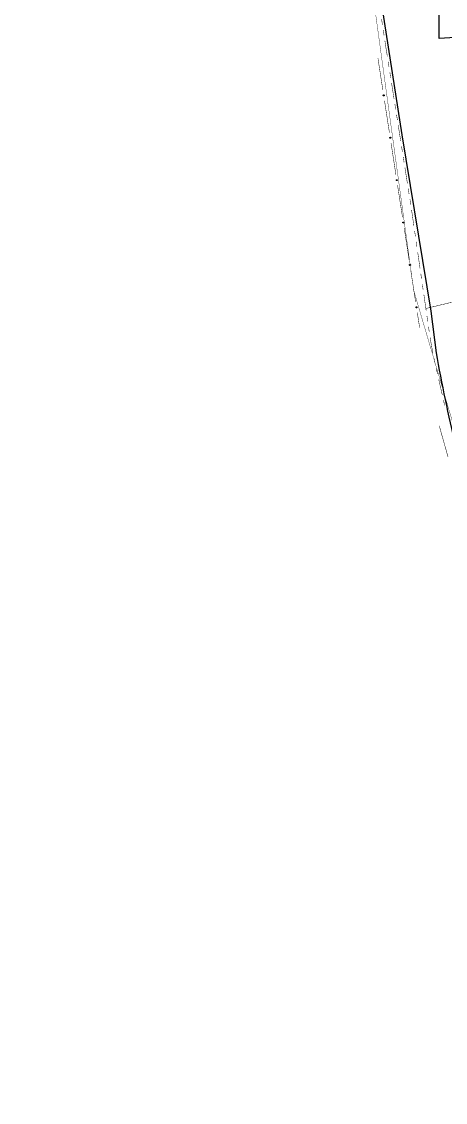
# Model space of a CAD drawing. Extents: x 204256 to 207861, y 4845615 to 4848347.
# Drawn here: x 204255.8 to 204413.9, y 4846935 to 4847338.3 of the extents above; entities that cross this region are included whole.
import ezdxf

# ---------------------------------------------------------------- set-up
doc = ezdxf.new("R2010")
doc.units = 0
doc.header["$LTSCALE"] = 1.5
doc.header["$MEASUREMENT"] = 0
doc.linetypes.add('PHANTOMX2', pattern=[5, 2.5, -0.5, 0.5, -0.5, 0.5, -0.5])
doc.linetypes.add('TRACO_15', pattern=[3, 2, -1])
for name, color, linetype in [('LM-LIM-SETOR-FISCAL', 7, 'CONTINUOUS'), ('RU-QUADRAS', 210, 'CONTINUOUS'), ('SV-CAMINHO-TRILHA', 20, 'CONTINUOUS'), ('SV-EIXO-RUA-N-PAV', 6, 'CONTINUOUS'), ('SV-RUA-NAO-PAV-S-GUIA-C-GUIA', 7, 'PHANTOMX2')]:
    doc.layers.add(name, color=color, linetype=linetype)
doc.linetypes.add('Limite', pattern='A,20,-3,[130,ltypeshp.shx,S=6.35,R=0,X=0,Y=0],-3,20', length=46)

msp = doc.modelspace()

# ---------------------------------------------------------------- linework, layer by layer
at = {"layer": 'LM-LIM-SETOR-FISCAL', "linetype": 'Limite', "ltscale": 0.1, "const_width": 0.13, "flags": 128}
msp.add_lwpolyline([(204255.91, 4845774.54), (204446.84, 4845974), (204535.1, 4846039.96), (204560.77, 4846069.41), (204570.54, 4846097.54), (204632.4, 4846153.82), (204654.94, 4846153.05), (205078.23, 4846433.21), (204983.84, 4846565.04), (204273.38, 4846554.21), (204347.03, 4846594.12), (204378.32, 4846626.2), (204398.13, 4846660.67), (204526.98, 4846971.03), (204438.64, 4847114.19), (204402.08, 4847237.98), (204373.18, 4847447.79), (204373.2, 4847552.6), (204365.79, 4847552.5), (205446.22, 4847576.17), (205460.3, 4847496.97), (205556.14, 4847515.7), (205660.88, 4847539.89), (205654.63, 4847591.47), (205807.66, 4847598.84), (205876.3, 4847605.11), (205880.92, 4847594.37), (205947.96, 4847607.22), (205959.47, 4847609.16), (205968.56, 4847603.73), (205972.79, 4847599.34), (206017.95, 4847599.66), (206211.07, 4847610.99), (206253.35, 4847609.47), (206274.49, 4847604.21), (206283.85, 4847619.28), (206186.17, 4847750.07), (206524.96, 4848001.52), (206519.68, 4848013.26), (206960.49, 4848346.74), (206966.87, 4848336.83), (206987.16, 4848307.84), (207005.71, 4848281.99), (207017.4, 4848267.11), (206974.73, 4848235.13), (206955.48, 4848219.86), (206950.26, 4848216.07), (206955.58, 4848209.27), (206959.42, 4848202.77), (206982.67, 4848172.12), (206995.35, 4848155.22), (207005.92, 4848142.54), (207020.41, 4848120.82), (207031.95, 4848105.77), (207060.87, 4848065.4), (207066.5, 4848058.01), (207069.11, 4848053.33), (207069.26, 4848049.8), (207069.37, 4848045.04), (207075.04, 4848034.33), (207087.01, 4848019.05), (207090.77, 4848014.03), (207100.06, 4848001.48), (207111.59, 4847986.15), (207126.09, 4847965.9), (207130.37, 4847960.22), (207134.22, 4847955.66), (207145.03, 4847940.16), (207159.13, 4847921.36), (207169.47, 4847906.92), (207186.34, 4847883.83), (207193.03, 4847885.67), (207202.51, 4847892.47), (207242.67, 4847921.29), (207248.23, 4847915.4), (207260.72, 4847896.98), (207285.87, 4847860.83), (207310.76, 4847826.26), (207315.6, 4847819.35), (207328.91, 4847799.72), (207333.8, 4847793.43), (207340.01, 4847785.42), (207350.49, 4847771.92), (207365.1, 4847750.55), (207367.63, 4847745.51), (207368.81, 4847743.14), (207390.62, 4847713.26), (207400.06, 4847698.96), (207410.24, 4847685.38), (207427.79, 4847661.69), (207431.06, 4847656.73), (207440.44, 4847642.51), (207457.67, 4847619.01), (207463.75, 4847610.71), (207498.88, 4847562.81), (207506.17, 4847553.18), (207511.91, 4847545.61), (207531.85, 4847519.47), (207540.14, 4847507.78), (207556.36, 4847486.66), (207571.87, 4847465.34), (207564.83, 4847458.43), (207551.89, 4847445.71), (207534.74, 4847428.33), (207518.94, 4847409.14), (207499.11, 4847384.81), (207498.17, 4847383.65), (207496.47, 4847381.56), (207486.15, 4847368.88), (207482.26, 4847364.11), (207477.47, 4847358.01), (207465.6, 4847339.64), (207465.56, 4847339.57), (207453.37, 4847317.61), (207438.93, 4847286.56), (207430.8, 4847269.09), (207410.93, 4847225.64), (207406.21, 4847217.15), (207396.71, 4847200.13), (207391.02, 4847192.25), (207379.11, 4847175.75), (207360.52, 4847152.72), (207355.52, 4847146.52), (207336.47, 4847121.03), (207323.47, 4847103.64), (207318.06, 4847094.89), (207310.15, 4847082.08), (207305.19, 4847073.38), (207304.65, 4847072.43), (207303.79, 4847070.78), (207287.7, 4847039.93), (207271.61, 4847010.96), (207261.28, 4846991.91), (207237.73, 4846950.07), (207236, 4846947.01), (207246.02, 4846928.73), (207251.02, 4846918.92), (207261.83, 4846899.5), (207265.63, 4846893.3), (207284.85, 4846863.07), (207289.66, 4846855.66), (207307.47, 4846827.84), (207314.88, 4846816.63), (207320.06, 4846808.15), (207332.53, 4846791.25), (207339.11, 4846782.58), (207345.12, 4846773.87), (207348.76, 4846768.8), (207357.76, 4846756.36), (207363.08, 4846749.04), (207366.95, 4846743.73), (207375.37, 4846734.54), (207383.22, 4846728.41), (207384.7, 4846727.73), (207392.17, 4846724.3), (207394.9, 4846723.05), (207402.49, 4846720.73), (207417.51, 4846716.14), (207437.03, 4846709.56), (207455.89, 4846703.64), (207460.62, 4846701.8), (207464.4, 4846700.29), (207467.39, 4846699.09), (207481.11, 4846693.55), (207488.13, 4846690.92), (207492.95, 4846689.16), (207510.17, 4846679.84), (207529.47, 4846668.22), (207543.72, 4846659.45), (207561.49, 4846646.95), (207570.84, 4846639.98), (207577.05, 4846635.29), (207586.86, 4846628.1), (207606.11, 4846612.63), (207623.66, 4846599.69), (207639.45, 4846588.94), (207662.08, 4846572.67), (207671.27, 4846565.58), (207685.28, 4846561.61), (207697.24, 4846558.13), (207709.78, 4846554.65), (207731.23, 4846549.14), (207735.6, 4846547.91), (207745.02, 4846545.25), (207762.81, 4846541.24), (207775.65, 4846538.39), (207787.75, 4846535.54), (207783.77, 4846513.63), (207781.5, 4846502.37), (207779.56, 4846492.81), (207778.5, 4846480), (207783.13, 4846476.08), (207788.36, 4846474.34), (207788.71, 4846474.22), (207798.97, 4846471.45), (207842.08, 4846460.36), (207844.37, 4846459.93), (207847.21, 4846459.39), (207851.95, 4846457.87), (207854.6, 4846457.02), (207858.96, 4846455.96), (207860.74, 4846451.34), (207859.67, 4846437.09), (207856.83, 4846420), (207854.33, 4846403.63), (207846.53, 4846396.15), (207836.81, 4846356.4), (207833.21, 4846341.98), (207827.16, 4846317.88), (207806.6, 4846238.03), (207795.3, 4846194.29), (207792.57, 4846183.36), (207787.76, 4846165.39), (207754.01, 4846025.3), (207739.36, 4845961), (207739.21, 4845960.34), (207737.77, 4845953.31), (207733.28, 4845938.2), (207726.95, 4845910.14), (207723, 4845891.36), (207741.21, 4845886.65), (207760.55, 4845879.79), (207773.24, 4845875.33), (207781.18, 4845873.09), (207785.9, 4845871.77), (207797.77, 4845868.36), (207799.24, 4845867.93), (207814.84, 4845863.98), (207831.48, 4845857.74), (207850.72, 4845850.88), (207842.01, 4845830.09), (207833.57, 4845800.72), (207825.14, 4845777.91), (207814.83, 4845746.81), (207813.3, 4845742.3), (207812.54, 4845740.05), (207809.34, 4845729.53), (207804.2, 4845714.63), (207791.7, 4845677.75), (207783.5, 4845679.57), (207766.81, 4845685.02), (207754.43, 4845688.82), (207739.64, 4845691.3), (207722.13, 4845693.94), (207717.1, 4845694.68), (207690.08, 4845700.62), (207680.08, 4845702.89), (207670.03, 4845704.98), (207667.81, 4845700.16), (207660.99, 4845676.98), (207660.54, 4845673.8), (207657.39, 4845659.57), (207656.59, 4845656.53), (207655.95, 4845653.98), (207650.56, 4845639.59), (207647.27, 4845633.02), (207644.17, 4845622.85), (207641.37, 4845615.1), (207618.1, 4845615.4), (207601.33, 4845615.86), (207592.93, 4845615.82), (207543.69, 4845617.43), (207493.78, 4845618.83), (207471.28, 4845620.61), (207442.67, 4845621.38), (207409.05, 4845621.45), (207395.8, 4845621.64), (207345.61, 4845622.76), (207297.34, 4845623.66), (207294.87, 4845656.58), (207289.29, 4845728.51), (207262.54, 4845726.7), (207256.04, 4845726.92), (207223.17, 4845727.38), (207195.16, 4845729.67), (207135.61, 4845730.44), (207094.04, 4845731.93), (207071.52, 4845732.83), (207036.85, 4845734.18), (207004.87, 4845734.18), (206995.29, 4845734.45), (206955.41, 4845735.22), (205304.22, 4845806.54), (205065.89, 4845798.29), (204762.24, 4845774.02), (204255.91, 4845774.54)], close=True, dxfattribs=at)
at = {"layer": 'RU-QUADRAS', "color": 6, "linetype": 'Continuous'}
msp.add_lwpolyline([(204387.44, 4847361.59), (204397.67, 4847296.07), (204408.44, 4847230.27), (204410.4, 4847214.76, 0.016314), (204417.77, 4847179.91), (204420.68, 4847169.53, 0.01877), (204432.62, 4847134.8), (204438.39, 4847122.59), (204468.64, 4847123.84), (204443.94, 4847188.17), (204443.21, 4847228.21), (204436.39, 4847228.03), (204421.41, 4847292.42, -0.019326), (204417.59, 4847332.34), (204411.6, 4847332.04, 0.014789), (204409.44, 4847395.43)], format="xyb", dxfattribs=at)
at = {"layer": 'SV-CAMINHO-TRILHA', "linetype": 'TRACO_15', "const_width": 0.18}
msp.add_lwpolyline([(204437.13, 4847235.31), (204421.35, 4847234.36), (204415.38, 4847233.35), (204406.61, 4847231.24)], dxfattribs=at)
at = {"layer": 'SV-EIXO-RUA-N-PAV', "const_width": 0.18}
for points in [[(204388.74, 4847324.59), (204390.57, 4847312.73)], [(204391.18, 4847308.78), (204393.01, 4847296.92)], [(204393.62, 4847292.96), (204394.69, 4847286.05)], [(204394.69, 4847286.05), (204394.76, 4847285.59)], [(204394.76, 4847285.59), (204395.45, 4847281.11)], [(204396.07, 4847277.15), (204397.9, 4847265.29)], [(204398.52, 4847261.34), (204400.35, 4847249.48)], [(204400.97, 4847245.53), (204402.8, 4847233.67)], [(204403.42, 4847229.72), (204404.18, 4847224.78)], [(204404.18, 4847224.78), (204404.29, 4847224.07)], [(204411.68, 4847187.46), (204411.9, 4847186.49)], [(204411.9, 4847186.49), (204411.98, 4847186.15)], [(204411.98, 4847186.15), (204414.88, 4847175.9)]]:
    msp.add_lwpolyline(points, dxfattribs=at)
at = {"layer": 'SV-EIXO-RUA-N-PAV'}
for points in [[(204390.96, 4847310.91), (204391, 4847310.88), (204391.03, 4847310.85), (204391.05, 4847310.82), (204391.05, 4847310.78), (204391.06, 4847310.75), (204391.05, 4847310.71), (204391.04, 4847310.67), (204391.01, 4847310.63), (204390.97, 4847310.61), (204390.94, 4847310.59), (204390.91, 4847310.58), (204390.87, 4847310.58), (204390.83, 4847310.59), (204390.79, 4847310.6), (204390.75, 4847310.63), (204390.73, 4847310.66), (204390.71, 4847310.7), (204390.7, 4847310.73), (204390.7, 4847310.77), (204390.71, 4847310.8), (204390.72, 4847310.84), (204390.75, 4847310.88), (204390.78, 4847310.91), (204390.82, 4847310.92), (204390.85, 4847310.93), (204390.89, 4847310.93), (204390.92, 4847310.93), (204390.96, 4847310.91)], [(204393.4, 4847295.1), (204393.44, 4847295.07), (204393.47, 4847295.04), (204393.49, 4847295.01), (204393.49, 4847294.97), (204393.5, 4847294.94), (204393.49, 4847294.9), (204393.48, 4847294.86), (204393.45, 4847294.82), (204393.41, 4847294.79), (204393.38, 4847294.78), (204393.35, 4847294.77), (204393.31, 4847294.77), (204393.27, 4847294.77), (204393.24, 4847294.79), (204393.2, 4847294.82), (204393.17, 4847294.85), (204393.15, 4847294.88), (204393.15, 4847294.92), (204393.14, 4847294.95), (204393.15, 4847294.99), (204393.16, 4847295.03), (204393.19, 4847295.07), (204393.22, 4847295.1), (204393.26, 4847295.11), (204393.29, 4847295.12), (204393.33, 4847295.12), (204393.36, 4847295.12), (204393.4, 4847295.1)], [(204395.85, 4847279.29), (204395.89, 4847279.26), (204395.92, 4847279.23), (204395.93, 4847279.19), (204395.94, 4847279.16), (204395.94, 4847279.12), (204395.94, 4847279.09), (204395.92, 4847279.05), (204395.89, 4847279.01), (204395.86, 4847278.98), (204395.83, 4847278.96), (204395.79, 4847278.96), (204395.76, 4847278.95), (204395.72, 4847278.96), (204395.68, 4847278.98), (204395.64, 4847279.01), (204395.61, 4847279.04), (204395.6, 4847279.07), (204395.59, 4847279.11), (204395.59, 4847279.14), (204395.59, 4847279.18), (204395.61, 4847279.22), (204395.64, 4847279.26), (204395.67, 4847279.28), (204395.7, 4847279.3), (204395.74, 4847279.31), (204395.77, 4847279.31), (204395.81, 4847279.31), (204395.85, 4847279.29)], [(204398.3, 4847263.48), (204398.34, 4847263.45), (204398.37, 4847263.42), (204398.38, 4847263.38), (204398.39, 4847263.35), (204398.39, 4847263.31), (204398.38, 4847263.28), (204398.37, 4847263.24), (204398.34, 4847263.2), (204398.31, 4847263.17), (204398.27, 4847263.15), (204398.24, 4847263.14), (204398.21, 4847263.14), (204398.17, 4847263.15), (204398.13, 4847263.16), (204398.09, 4847263.19), (204398.06, 4847263.23), (204398.05, 4847263.26), (204398.04, 4847263.29), (204398.04, 4847263.33), (204398.04, 4847263.37), (204398.06, 4847263.41), (204398.09, 4847263.44), (204398.12, 4847263.47), (204398.15, 4847263.49), (204398.19, 4847263.49), (204398.22, 4847263.5), (204398.26, 4847263.49), (204398.3, 4847263.48)], [(204400.75, 4847247.66), (204400.79, 4847247.64), (204400.81, 4847247.6), (204400.83, 4847247.57), (204400.84, 4847247.54), (204400.84, 4847247.5), (204400.83, 4847247.47), (204400.82, 4847247.43), (204400.79, 4847247.39), (204400.76, 4847247.36), (204400.72, 4847247.34), (204400.69, 4847247.33), (204400.65, 4847247.33), (204400.62, 4847247.34), (204400.58, 4847247.35), (204400.54, 4847247.38), (204400.51, 4847247.41), (204400.5, 4847247.45), (204400.49, 4847247.48), (204400.49, 4847247.52), (204400.49, 4847247.55), (204400.51, 4847247.59), (204400.54, 4847247.63), (204400.57, 4847247.66), (204400.6, 4847247.68), (204400.64, 4847247.68), (204400.67, 4847247.69), (204400.71, 4847247.68), (204400.75, 4847247.66)], [(204403.2, 4847231.85), (204403.24, 4847231.83), (204403.26, 4847231.79), (204403.28, 4847231.76), (204403.29, 4847231.73), (204403.29, 4847231.69), (204403.28, 4847231.65), (204403.27, 4847231.62), (204403.24, 4847231.58), (204403.21, 4847231.55), (204403.17, 4847231.53), (204403.14, 4847231.52), (204403.1, 4847231.52), (204403.07, 4847231.53), (204403.03, 4847231.54), (204402.99, 4847231.57), (204402.96, 4847231.6), (204402.95, 4847231.64), (204402.94, 4847231.67), (204402.94, 4847231.71), (204402.94, 4847231.74), (204402.96, 4847231.78), (204402.99, 4847231.82), (204403.02, 4847231.85), (204403.05, 4847231.86), (204403.08, 4847231.87), (204403.12, 4847231.87), (204403.16, 4847231.87), (204403.2, 4847231.85)]]:
    msp.add_lwpolyline(points, close=True, dxfattribs=at)
for points in [[(204390.7, 4847310.77), (204390.73, 4847310.66)], [(204390.71, 4847310.8), (204390.75, 4847310.63)], [(204390.71, 4847310.78), (204390.74, 4847310.65)], [(204390.72, 4847310.84), (204390.79, 4847310.6)], [(204390.72, 4847310.82), (204390.77, 4847310.62)], [(204390.74, 4847310.86), (204390.81, 4847310.6)], [(204390.75, 4847310.88), (204390.83, 4847310.59)], [(204390.77, 4847310.89), (204390.85, 4847310.59)], [(204390.78, 4847310.91), (204390.87, 4847310.58)], [(204390.8, 4847310.91), (204390.89, 4847310.58)], [(204390.82, 4847310.92), (204390.91, 4847310.58)], [(204390.83, 4847310.92), (204390.92, 4847310.59)], [(204390.85, 4847310.93), (204390.94, 4847310.59)], [(204390.87, 4847310.93), (204390.96, 4847310.6)], [(204390.89, 4847310.93), (204390.97, 4847310.61)], [(204390.91, 4847310.93), (204390.99, 4847310.63)], [(204390.92, 4847310.93), (204391.01, 4847310.63)], [(204390.94, 4847310.92), (204391.02, 4847310.66)], [(204390.96, 4847310.91), (204391.04, 4847310.67)], [(204390.98, 4847310.9), (204391.04, 4847310.7)], [(204391, 4847310.88), (204391.05, 4847310.71)], [(204391.02, 4847310.87), (204391.05, 4847310.74)], [(204391.03, 4847310.85), (204391.06, 4847310.75)], [(204393.14, 4847294.95), (204393.17, 4847294.85)], [(204393.15, 4847294.99), (204393.2, 4847294.82)], [(204393.15, 4847294.97), (204393.18, 4847294.84)], [(204393.16, 4847295.03), (204393.24, 4847294.79)], [(204393.16, 4847295), (204393.21, 4847294.81)], [(204393.18, 4847295.04), (204393.25, 4847294.78)], [(204393.19, 4847295.07), (204393.27, 4847294.77)], [(204393.21, 4847295.08), (204393.29, 4847294.77)], [(204393.22, 4847295.1), (204393.31, 4847294.77)], [(204393.24, 4847295.1), (204393.33, 4847294.77)], [(204393.26, 4847295.11), (204393.35, 4847294.77)], [(204393.28, 4847295.11), (204393.36, 4847294.77)], [(204393.29, 4847295.12), (204393.38, 4847294.78)], [(204393.31, 4847295.12), (204393.4, 4847294.79)], [(204393.33, 4847295.12), (204393.41, 4847294.79)], [(204393.35, 4847295.11), (204393.43, 4847294.81)], [(204393.36, 4847295.12), (204393.45, 4847294.82)], [(204393.38, 4847295.11), (204393.46, 4847294.84)], [(204393.4, 4847295.1), (204393.48, 4847294.86)], [(204393.42, 4847295.08), (204393.48, 4847294.89)], [(204393.44, 4847295.07), (204393.49, 4847294.9)], [(204393.46, 4847295.05), (204393.49, 4847294.93)], [(204393.47, 4847295.04), (204393.5, 4847294.94)], [(204395.59, 4847279.18), (204395.64, 4847279.01)], [(204395.59, 4847279.16), (204395.62, 4847279.03)], [(204395.59, 4847279.14), (204395.61, 4847279.04)], [(204395.6, 4847279.19), (204395.66, 4847279)], [(204395.61, 4847279.22), (204395.68, 4847278.98)], [(204395.62, 4847279.23), (204395.7, 4847278.97)], [(204395.64, 4847279.26), (204395.72, 4847278.96)], [(204395.65, 4847279.27), (204395.74, 4847278.96)], [(204395.67, 4847279.28), (204395.76, 4847278.95)], [(204395.69, 4847279.29), (204395.77, 4847278.96)], [(204395.7, 4847279.3), (204395.79, 4847278.96)], [(204395.72, 4847279.3), (204395.8, 4847278.96)], [(204395.74, 4847279.31), (204395.83, 4847278.96)], [(204395.76, 4847279.3), (204395.84, 4847278.98)], [(204395.77, 4847279.31), (204395.86, 4847278.98)], [(204395.79, 4847279.3), (204395.87, 4847279)], [(204395.81, 4847279.31), (204395.89, 4847279.01)], [(204395.83, 4847279.3), (204395.9, 4847279.03)], [(204395.85, 4847279.29), (204395.92, 4847279.05)], [(204395.87, 4847279.27), (204395.93, 4847279.08)], [(204395.89, 4847279.26), (204395.94, 4847279.09)], [(204395.9, 4847279.24), (204395.94, 4847279.11)], [(204395.92, 4847279.23), (204395.94, 4847279.12)], [(204398.04, 4847263.37), (204398.09, 4847263.19)], [(204398.04, 4847263.34), (204398.07, 4847263.22)], [(204398.04, 4847263.33), (204398.06, 4847263.23)], [(204398.05, 4847263.38), (204398.11, 4847263.19)], [(204398.06, 4847263.41), (204398.13, 4847263.16)], [(204398.07, 4847263.42), (204398.15, 4847263.16)], [(204398.09, 4847263.44), (204398.17, 4847263.15)], [(204398.1, 4847263.46), (204398.19, 4847263.15)], [(204398.12, 4847263.47), (204398.21, 4847263.14)], [(204398.13, 4847263.48), (204398.22, 4847263.15)], [(204398.15, 4847263.49), (204398.24, 4847263.14)], [(204398.17, 4847263.49), (204398.25, 4847263.15)], [(204398.19, 4847263.49), (204398.27, 4847263.15)], [(204398.21, 4847263.49), (204398.29, 4847263.17)], [(204398.22, 4847263.5), (204398.31, 4847263.17)], [(204398.24, 4847263.49), (204398.32, 4847263.19)], [(204398.26, 4847263.49), (204398.34, 4847263.2)], [(204398.28, 4847263.48), (204398.35, 4847263.22)], [(204398.3, 4847263.48), (204398.37, 4847263.24)], [(204398.32, 4847263.46), (204398.38, 4847263.26)], [(204398.34, 4847263.45), (204398.38, 4847263.28)], [(204398.35, 4847263.43), (204398.39, 4847263.3)], [(204398.37, 4847263.42), (204398.39, 4847263.31)], [(204400.49, 4847247.55), (204400.54, 4847247.38)], [(204400.49, 4847247.53), (204400.52, 4847247.41)], [(204400.49, 4847247.52), (204400.51, 4847247.41)], [(204400.5, 4847247.57), (204400.56, 4847247.38)], [(204400.51, 4847247.59), (204400.58, 4847247.35)], [(204400.52, 4847247.61), (204400.6, 4847247.35)], [(204400.54, 4847247.63), (204400.62, 4847247.34)], [(204400.55, 4847247.64), (204400.63, 4847247.34)], [(204400.57, 4847247.66), (204400.65, 4847247.33)], [(204400.58, 4847247.66), (204400.67, 4847247.34)], [(204400.6, 4847247.68), (204400.69, 4847247.33)], [(204400.62, 4847247.68), (204400.7, 4847247.34)], [(204400.64, 4847247.68), (204400.72, 4847247.34)], [(204400.65, 4847247.68), (204400.74, 4847247.36)], [(204400.67, 4847247.69), (204400.76, 4847247.36)], [(204400.69, 4847247.68), (204400.77, 4847247.38)], [(204400.71, 4847247.68), (204400.79, 4847247.39)], [(204400.73, 4847247.67), (204400.8, 4847247.41)], [(204400.75, 4847247.66), (204400.82, 4847247.43)], [(204400.77, 4847247.65), (204400.83, 4847247.45)], [(204400.79, 4847247.64), (204400.83, 4847247.47)], [(204400.8, 4847247.62), (204400.83, 4847247.49)], [(204400.81, 4847247.6), (204400.84, 4847247.5)], [(204402.94, 4847231.74), (204402.99, 4847231.57)], [(204402.94, 4847231.72), (204402.97, 4847231.59)], [(204402.94, 4847231.71), (204402.96, 4847231.6)], [(204402.95, 4847231.76), (204403.01, 4847231.56)], [(204402.96, 4847231.78), (204403.03, 4847231.54)], [(204402.97, 4847231.8), (204403.05, 4847231.54)], [(204402.99, 4847231.82), (204403.07, 4847231.53)], [(204403, 4847231.83), (204403.08, 4847231.53)], [(204403.02, 4847231.85), (204403.1, 4847231.52)], [(204403.03, 4847231.85), (204403.12, 4847231.52)], [(204403.05, 4847231.86), (204403.14, 4847231.52)], [(204403.07, 4847231.87), (204403.15, 4847231.53)], [(204403.08, 4847231.87), (204403.17, 4847231.53)], [(204403.1, 4847231.87), (204403.19, 4847231.54)], [(204403.12, 4847231.87), (204403.21, 4847231.55)], [(204403.14, 4847231.87), (204403.22, 4847231.57)], [(204403.16, 4847231.87), (204403.24, 4847231.58)], [(204403.17, 4847231.86), (204403.25, 4847231.6)], [(204403.2, 4847231.85), (204403.27, 4847231.62)], [(204403.22, 4847231.84), (204403.27, 4847231.64)], [(204403.24, 4847231.83), (204403.28, 4847231.65)], [(204403.25, 4847231.81), (204403.28, 4847231.68)], [(204403.26, 4847231.79), (204403.29, 4847231.69)]]:
    msp.add_lwpolyline(points, dxfattribs=at)
at = {"layer": 'SV-RUA-NAO-PAV-S-GUIA-C-GUIA', "const_width": 0.18}
for points in [[(204390.25, 4847338.15), (204390.1, 4847339.13)], [(204390.4, 4847337.16), (204390.25, 4847338.15)], [(204391.01, 4847333.21), (204390.7, 4847335.19)], [(204391.59, 4847329.41), (204391.31, 4847331.23)], [(204391.61, 4847329.26), (204391.59, 4847329.41)], [(204392.24, 4847325.31), (204391.61, 4847329.26)], [(204392.86, 4847321.35), (204392.55, 4847323.33)], [(204393.49, 4847317.4), (204393.18, 4847319.38)], [(204394.74, 4847309.5), (204393.8, 4847315.43)], [(204395.36, 4847305.55), (204395.05, 4847307.53)], [(204395.99, 4847301.6), (204395.68, 4847303.58)], [(204397.24, 4847293.7), (204396.3, 4847299.62)], [(204397.86, 4847289.75), (204397.55, 4847291.72)], [(204398.49, 4847285.8), (204398.18, 4847287.77)], [(204399.74, 4847277.9), (204398.8, 4847283.82)], [(204400.36, 4847273.94), (204400.05, 4847275.92)], [(204400.99, 4847269.99), (204400.68, 4847271.97)], [(204402.14, 4847262.08), (204401.28, 4847268.02)], [(204402.72, 4847258.12), (204402.43, 4847260.1)], [(204403.29, 4847254.16), (204403.01, 4847256.14)], [(204404.44, 4847246.24), (204403.58, 4847252.18)], [(204405.01, 4847242.28), (204404.73, 4847244.26)], [(204405.59, 4847238.33), (204405.3, 4847240.31)], [(204406.74, 4847230.41), (204405.88, 4847236.35)], [(204407.31, 4847226.45), (204407.02, 4847228.43)], [(204407.85, 4847222.73), (204407.6, 4847224.47)], [(204407.88, 4847222.49), (204407.85, 4847222.73)], [(204408.37, 4847219.43), (204408.19, 4847220.51)], [(204408.52, 4847218.54), (204408.37, 4847219.43)], [(204408.62, 4847217.95), (204408.52, 4847218.54)], [(204408.69, 4847217.56), (204408.62, 4847217.95)], [(204408.89, 4847216.47), (204408.69, 4847217.56)], [(204409.06, 4847215.59), (204408.89, 4847216.47)], [(204409.17, 4847215), (204409.06, 4847215.59)], [(204409.25, 4847214.61), (204409.17, 4847215)], [(204409.76, 4847212.17), (204409.66, 4847212.65)], [(204409.86, 4847211.67), (204409.76, 4847212.17)], [(204410.07, 4847210.71), (204409.86, 4847211.67)], [(204410.08, 4847210.7), (204410.07, 4847210.71)], [(204410.73, 4847207.78), (204410.52, 4847208.74)], [(204410.74, 4847207.77), (204410.73, 4847207.78)], [(204410.96, 4847206.79), (204410.74, 4847207.77)], [(204411.52, 4847204.38), (204411.41, 4847204.85)], [(204411.63, 4847203.87), (204411.52, 4847204.38)], [(204412.19, 4847201.46), (204411.63, 4847203.87)], [(204412.3, 4847200.95), (204412.19, 4847201.46)], [(204412.75, 4847199), (204412.3, 4847200.95)], [(204413.51, 4847195.6), (204413.19, 4847197.05)], [(204413.63, 4847195.09), (204413.51, 4847195.6)]]:
    msp.add_lwpolyline(points, dxfattribs=at)

doc.saveas('drawing.dxf')
